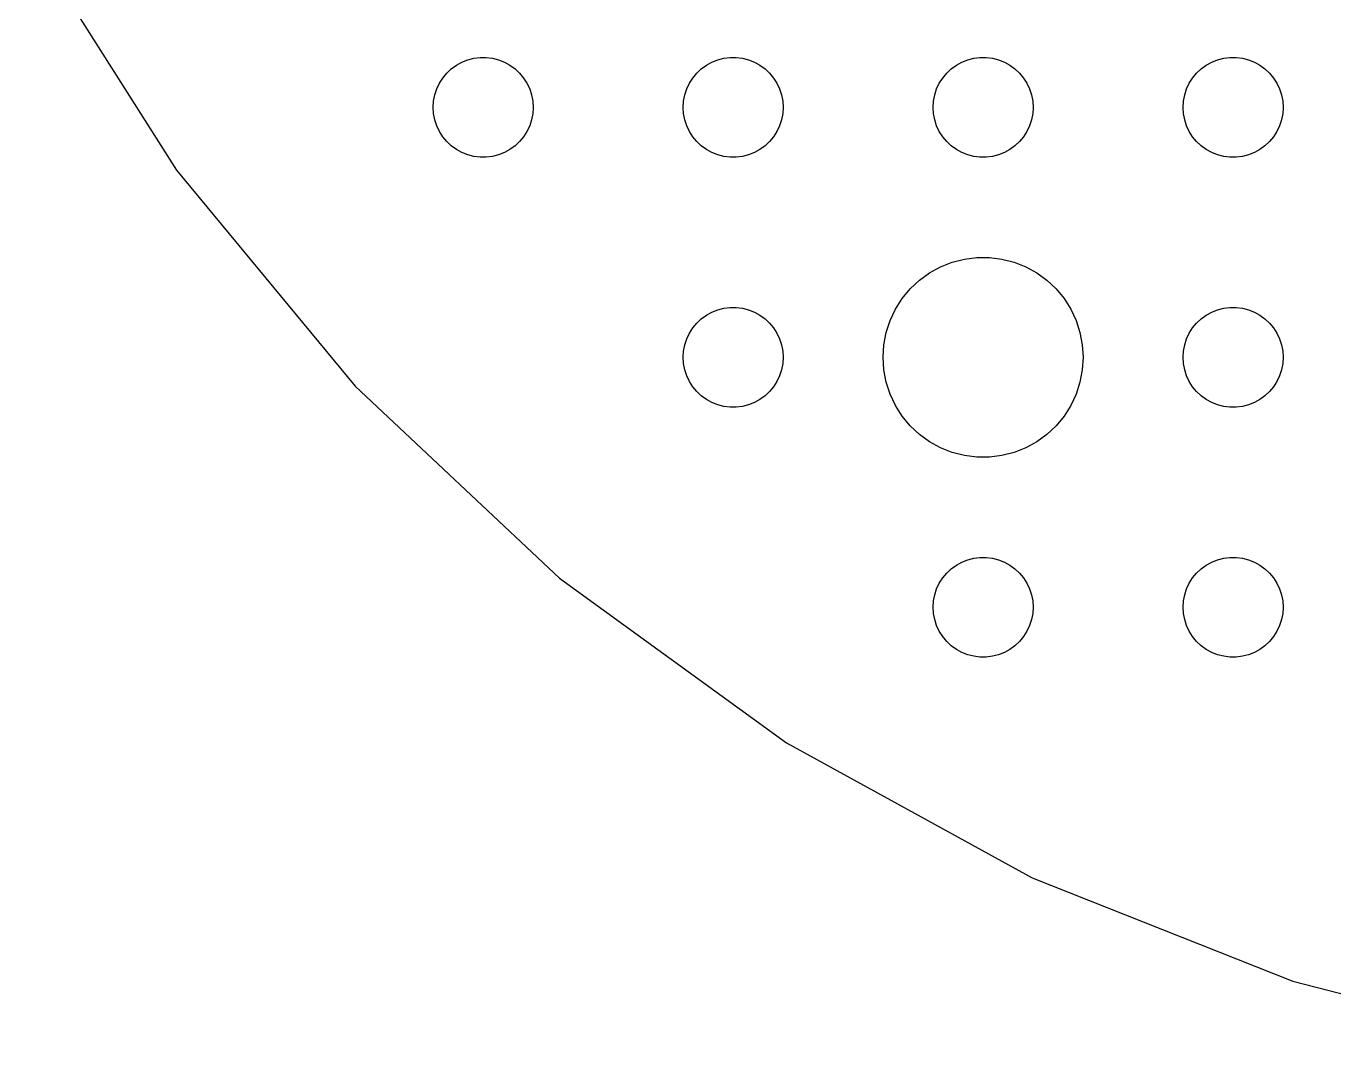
# Model space of a CAD drawing. Header units: metres. Extents: x -67 to 67, y -67 to 67.
# Drawn here: x -58.71 to -19.48, y -65.81 to -35.06 of the extents above; entities that cross this region are included whole.
import ezdxf

# ---------------------------------------------------------------- set-up
doc = ezdxf.new("R2010")
doc.units = ezdxf.units.M

msp = doc.modelspace()

# ---------------------------------------------------------------- linework, layer by layer
for p, q in [((-58.7125, -32.2775), (-54.2041, -39.3816)), ((-45.6387, -36.1428), (-45.4635, -36.0734)), ((-45.4635, -36.0734), (-45.2811, -36.0266)), ((-45.2811, -36.0266), (-45.0942, -36.003)), ((-45.0942, -36.003), (-44.9058, -36.003)), ((-44.9058, -36.003), (-44.7189, -36.0266)), ((-44.7189, -36.0266), (-44.5365, -36.0734)), ((-44.5365, -36.0734), (-44.3613, -36.1428)), ((-38.1387, -36.1428), (-37.9635, -36.0734)), ((-37.9635, -36.0734), (-37.7811, -36.0266)), ((-37.7811, -36.0266), (-37.5942, -36.003)), ((-37.5942, -36.003), (-37.4058, -36.003)), ((-37.4058, -36.003), (-37.2189, -36.0266)), ((-37.2189, -36.0266), (-37.0365, -36.0734)), ((-37.0365, -36.0734), (-36.8613, -36.1428)), ((-30.6387, -36.1428), (-30.4635, -36.0734)), ((-30.4635, -36.0734), (-30.2811, -36.0266)), ((-30.2811, -36.0266), (-30.0942, -36.003)), ((-30.0942, -36.003), (-29.9058, -36.003)), ((-29.9058, -36.003), (-29.7189, -36.0266)), ((-29.7189, -36.0266), (-29.5365, -36.0734)), ((-29.5365, -36.0734), (-29.3613, -36.1428)), ((-23.1387, -36.1428), (-22.9635, -36.0734)), ((-22.9635, -36.0734), (-22.7811, -36.0266)), ((-22.7811, -36.0266), (-22.5942, -36.003)), ((-22.5942, -36.003), (-22.4058, -36.003)), ((-22.4058, -36.003), (-22.2189, -36.0266)), ((-22.2189, -36.0266), (-22.0365, -36.0734)), ((-22.0365, -36.0734), (-21.8613, -36.1428)), ((-46.2135, -36.6183), (-46.0934, -36.4732)), ((-46.0934, -36.4732), (-45.9561, -36.3442)), ((-45.9561, -36.3442), (-45.8037, -36.2335)), ((-45.8037, -36.2335), (-45.6387, -36.1428)), ((-44.3613, -36.1428), (-44.1963, -36.2335)), ((-44.1963, -36.2335), (-44.0439, -36.3442)), ((-44.0439, -36.3442), (-43.9065, -36.4732)), ((-43.9065, -36.4732), (-43.7865, -36.6183)), ((-38.7135, -36.6183), (-38.5934, -36.4732)), ((-38.5934, -36.4732), (-38.4561, -36.3442)), ((-38.4561, -36.3442), (-38.3037, -36.2335)), ((-38.3037, -36.2335), (-38.1387, -36.1428)), ((-36.8613, -36.1428), (-36.6963, -36.2335)), ((-36.6963, -36.2335), (-36.5439, -36.3442)), ((-36.5439, -36.3442), (-36.4065, -36.4732)), ((-36.4065, -36.4732), (-36.2865, -36.6183)), ((-31.2135, -36.6183), (-31.0934, -36.4732)), ((-31.0934, -36.4732), (-30.9561, -36.3442)), ((-30.9561, -36.3442), (-30.8037, -36.2335)), ((-30.8037, -36.2335), (-30.6387, -36.1428)), ((-29.3613, -36.1428), (-29.1963, -36.2335)), ((-29.1963, -36.2335), (-29.0439, -36.3442)), ((-29.0439, -36.3442), (-28.9065, -36.4732)), ((-28.9065, -36.4732), (-28.7865, -36.6183)), ((-23.7135, -36.6183), (-23.5934, -36.4732)), ((-23.5934, -36.4732), (-23.4561, -36.3442)), ((-23.4561, -36.3442), (-23.3037, -36.2335)), ((-23.3037, -36.2335), (-23.1387, -36.1428)), ((-21.8613, -36.1428), (-21.6963, -36.2335)), ((-21.6963, -36.2335), (-21.5439, -36.3442)), ((-21.5439, -36.3442), (-21.4065, -36.4732)), ((-21.4065, -36.4732), (-21.2865, -36.6183)), ((-46.3947, -36.9478), (-46.3145, -36.7774)), ((-46.3145, -36.7774), (-46.2135, -36.6183)), ((-43.7865, -36.6183), (-43.6855, -36.7774)), ((-43.6855, -36.7774), (-43.6053, -36.9478)), ((-38.8947, -36.9478), (-38.8145, -36.7774)), ((-38.8145, -36.7774), (-38.7135, -36.6183)), ((-36.2865, -36.6183), (-36.1855, -36.7774)), ((-36.1855, -36.7774), (-36.1053, -36.9478)), ((-31.3947, -36.9478), (-31.3145, -36.7774)), ((-31.3145, -36.7774), (-31.2135, -36.6183)), ((-28.7865, -36.6183), (-28.6855, -36.7774)), ((-28.6855, -36.7774), (-28.6053, -36.9478)), ((-23.8947, -36.9478), (-23.8145, -36.7774)), ((-23.8145, -36.7774), (-23.7135, -36.6183)), ((-21.2865, -36.6183), (-21.1855, -36.7774)), ((-21.1855, -36.7774), (-21.1053, -36.9478)), ((-46.4882, -37.312), (-46.4529, -37.127)), ((-46.4529, -37.127), (-46.3947, -36.9478)), ((-43.6053, -36.9478), (-43.5471, -37.127)), ((-43.5471, -37.127), (-43.5118, -37.312)), ((-38.9882, -37.312), (-38.9529, -37.127)), ((-38.9529, -37.127), (-38.8947, -36.9478)), ((-36.1053, -36.9478), (-36.0471, -37.127)), ((-36.0471, -37.127), (-36.0118, -37.312)), ((-31.4882, -37.312), (-31.4529, -37.127)), ((-31.4529, -37.127), (-31.3947, -36.9478)), ((-28.6053, -36.9478), (-28.5471, -37.127)), ((-28.5471, -37.127), (-28.5118, -37.312)), ((-23.9882, -37.312), (-23.9529, -37.127)), ((-23.9529, -37.127), (-23.8947, -36.9478)), ((-21.1053, -36.9478), (-21.0471, -37.127)), ((-21.0471, -37.127), (-21.0118, -37.312)), ((-46.5, -37.5), (-46.4882, -37.312)), ((-46.4882, -37.688), (-46.5, -37.5)), ((-43.5118, -37.312), (-43.5, -37.5)), ((-43.5, -37.5), (-43.5118, -37.688)), ((-39, -37.5), (-38.9882, -37.312)), ((-38.9882, -37.688), (-39, -37.5)), ((-36.0118, -37.312), (-36, -37.5)), ((-36, -37.5), (-36.0118, -37.688)), ((-31.5, -37.5), (-31.4882, -37.312)), ((-31.4882, -37.688), (-31.5, -37.5)), ((-28.5118, -37.312), (-28.5, -37.5)), ((-28.5, -37.5), (-28.5118, -37.688)), ((-24, -37.5), (-23.9882, -37.312)), ((-23.9882, -37.688), (-24, -37.5)), ((-21.0118, -37.312), (-21, -37.5)), ((-21, -37.5), (-21.0118, -37.688)), ((-46.4529, -37.873), (-46.4882, -37.688)), ((-46.3947, -38.0522), (-46.4529, -37.873)), ((-46.3145, -38.2226), (-46.3947, -38.0522)), ((-43.6053, -38.0522), (-43.6855, -38.2226)), ((-43.5471, -37.873), (-43.6053, -38.0522)), ((-43.5118, -37.688), (-43.5471, -37.873)), ((-38.9529, -37.873), (-38.9882, -37.688)), ((-38.8947, -38.0522), (-38.9529, -37.873)), ((-38.8145, -38.2226), (-38.8947, -38.0522)), ((-36.1053, -38.0522), (-36.1855, -38.2226)), ((-36.0471, -37.873), (-36.1053, -38.0522)), ((-36.0118, -37.688), (-36.0471, -37.873)), ((-31.4529, -37.873), (-31.4882, -37.688)), ((-31.3947, -38.0522), (-31.4529, -37.873)), ((-31.3145, -38.2226), (-31.3947, -38.0522)), ((-28.6053, -38.0522), (-28.6855, -38.2226)), ((-28.5471, -37.873), (-28.6053, -38.0522)), ((-28.5118, -37.688), (-28.5471, -37.873)), ((-23.9529, -37.873), (-23.9882, -37.688)), ((-23.8947, -38.0522), (-23.9529, -37.873)), ((-23.8145, -38.2226), (-23.8947, -38.0522)), ((-21.1053, -38.0522), (-21.1855, -38.2226)), ((-21.0471, -37.873), (-21.1053, -38.0522)), ((-21.0118, -37.688), (-21.0471, -37.873)), ((-46.2135, -38.3817), (-46.3145, -38.2226)), ((-46.0934, -38.5268), (-46.2135, -38.3817)), ((-43.7865, -38.3817), (-43.9065, -38.5268)), ((-43.6855, -38.2226), (-43.7865, -38.3817)), ((-38.7135, -38.3817), (-38.8145, -38.2226)), ((-38.5934, -38.5268), (-38.7135, -38.3817)), ((-36.2865, -38.3817), (-36.4065, -38.5268)), ((-36.1855, -38.2226), (-36.2865, -38.3817)), ((-31.2135, -38.3817), (-31.3145, -38.2226)), ((-31.0934, -38.5268), (-31.2135, -38.3817)), ((-28.7865, -38.3817), (-28.9065, -38.5268)), ((-28.6855, -38.2226), (-28.7865, -38.3817)), ((-23.7135, -38.3817), (-23.8145, -38.2226)), ((-23.5934, -38.5268), (-23.7135, -38.3817)), ((-21.2865, -38.3817), (-21.4065, -38.5268)), ((-21.1855, -38.2226), (-21.2865, -38.3817)), ((-45.9561, -38.6558), (-46.0934, -38.5268)), ((-45.8037, -38.7665), (-45.9561, -38.6558)), ((-45.6387, -38.8572), (-45.8037, -38.7665)), ((-44.1963, -38.7665), (-44.3613, -38.8572)), ((-44.0439, -38.6558), (-44.1963, -38.7665)), ((-43.9065, -38.5268), (-44.0439, -38.6558)), ((-38.4561, -38.6558), (-38.5934, -38.5268)), ((-38.3037, -38.7665), (-38.4561, -38.6558)), ((-38.1387, -38.8572), (-38.3037, -38.7665)), ((-36.6963, -38.7665), (-36.8613, -38.8572)), ((-36.5439, -38.6558), (-36.6963, -38.7665)), ((-36.4065, -38.5268), (-36.5439, -38.6558)), ((-30.9561, -38.6558), (-31.0934, -38.5268)), ((-30.8037, -38.7665), (-30.9561, -38.6558)), ((-30.6387, -38.8572), (-30.8037, -38.7665)), ((-29.1963, -38.7665), (-29.3613, -38.8572)), ((-29.0439, -38.6558), (-29.1963, -38.7665)), ((-28.9065, -38.5268), (-29.0439, -38.6558)), ((-23.4561, -38.6558), (-23.5934, -38.5268)), ((-23.3037, -38.7665), (-23.4561, -38.6558)), ((-23.1387, -38.8572), (-23.3037, -38.7665)), ((-21.6963, -38.7665), (-21.8613, -38.8572)), ((-21.5439, -38.6558), (-21.6963, -38.7665)), ((-21.4065, -38.5268), (-21.5439, -38.6558)), ((-45.4635, -38.9266), (-45.6387, -38.8572)), ((-45.2811, -38.9734), (-45.4635, -38.9266)), ((-45.0942, -38.997), (-45.2811, -38.9734)), ((-44.9058, -38.997), (-45.0942, -38.997)), ((-44.7189, -38.9734), (-44.9058, -38.997)), ((-44.5365, -38.9266), (-44.7189, -38.9734)), ((-44.3613, -38.8572), (-44.5365, -38.9266)), ((-37.9635, -38.9266), (-38.1387, -38.8572)), ((-37.7811, -38.9734), (-37.9635, -38.9266)), ((-37.5942, -38.997), (-37.7811, -38.9734)), ((-37.4058, -38.997), (-37.5942, -38.997)), ((-37.2189, -38.9734), (-37.4058, -38.997)), ((-37.0365, -38.9266), (-37.2189, -38.9734)), ((-36.8613, -38.8572), (-37.0365, -38.9266)), ((-30.4635, -38.9266), (-30.6387, -38.8572)), ((-30.2811, -38.9734), (-30.4635, -38.9266)), ((-30.0942, -38.997), (-30.2811, -38.9734)), ((-29.9058, -38.997), (-30.0942, -38.997)), ((-29.7189, -38.9734), (-29.9058, -38.997)), ((-29.5365, -38.9266), (-29.7189, -38.9734)), ((-29.3613, -38.8572), (-29.5365, -38.9266)), ((-22.9635, -38.9266), (-23.1387, -38.8572)), ((-22.7811, -38.9734), (-22.9635, -38.9266)), ((-22.5942, -38.997), (-22.7811, -38.9734)), ((-22.4058, -38.997), (-22.5942, -38.997)), ((-22.2189, -38.9734), (-22.4058, -38.997)), ((-22.0365, -38.9266), (-22.2189, -38.9734)), ((-21.8613, -38.8572), (-22.0365, -38.9266)), ((-54.2041, -39.3816), (-48.8409, -45.8647)), ((-31.6075, -42.467), (-31.2773, -42.2855)), ((-31.2773, -42.2855), (-30.927, -42.1468)), ((-30.927, -42.1468), (-30.5621, -42.0531)), ((-30.5621, -42.0531), (-30.1884, -42.0059)), ((-30.1884, -42.0059), (-29.8116, -42.0059)), ((-29.8116, -42.0059), (-29.4379, -42.0531)), ((-29.4379, -42.0531), (-29.0729, -42.1468)), ((-29.0729, -42.1468), (-28.7227, -42.2855)), ((-28.7227, -42.2855), (-28.3925, -42.467)), ((-32.1869, -42.9464), (-31.9123, -42.6885)), ((-31.9123, -42.6885), (-31.6075, -42.467)), ((-28.3925, -42.467), (-28.0877, -42.6885)), ((-28.0877, -42.6885), (-27.8131, -42.9464)), ((-32.427, -43.2366), (-32.1869, -42.9464)), ((-27.8131, -42.9464), (-27.5729, -43.2366)), ((-37.9635, -43.5734), (-37.7811, -43.5266)), ((-37.7811, -43.5266), (-37.5942, -43.503)), ((-37.5942, -43.503), (-37.4058, -43.503)), ((-37.4058, -43.503), (-37.2189, -43.5266)), ((-37.2189, -43.5266), (-37.0365, -43.5734)), ((-32.6289, -43.5547), (-32.427, -43.2366)), ((-27.5729, -43.2366), (-27.3711, -43.5547)), ((-22.9635, -43.5734), (-22.7811, -43.5266)), ((-22.7811, -43.5266), (-22.5942, -43.503)), ((-22.5942, -43.503), (-22.4058, -43.503)), ((-22.4058, -43.503), (-22.2189, -43.5266)), ((-22.2189, -43.5266), (-22.0365, -43.5734)), ((-38.5934, -43.9732), (-38.4561, -43.8442)), ((-38.4561, -43.8442), (-38.3037, -43.7335)), ((-38.3037, -43.7335), (-38.1387, -43.6428)), ((-38.1387, -43.6428), (-37.9635, -43.5734)), ((-37.0365, -43.5734), (-36.8613, -43.6428)), ((-36.8613, -43.6428), (-36.6963, -43.7335)), ((-36.6963, -43.7335), (-36.5439, -43.8442)), ((-36.5439, -43.8442), (-36.4065, -43.9732)), ((-32.9057, -44.2539), (-32.7893, -43.8956)), ((-32.7893, -43.8956), (-32.6289, -43.5547)), ((-27.3711, -43.5547), (-27.2107, -43.8956)), ((-27.2107, -43.8956), (-27.0942, -44.2539)), ((-23.5934, -43.9732), (-23.4561, -43.8442)), ((-23.4561, -43.8442), (-23.3037, -43.7335)), ((-23.3037, -43.7335), (-23.1387, -43.6428)), ((-23.1387, -43.6428), (-22.9635, -43.5734)), ((-22.0365, -43.5734), (-21.8613, -43.6428)), ((-21.8613, -43.6428), (-21.6963, -43.7335)), ((-21.6963, -43.7335), (-21.5439, -43.8442)), ((-21.5439, -43.8442), (-21.4065, -43.9732)), ((-38.8947, -44.4478), (-38.8145, -44.2774)), ((-38.8145, -44.2774), (-38.7135, -44.1183)), ((-38.7135, -44.1183), (-38.5934, -43.9732)), ((-36.4065, -43.9732), (-36.2865, -44.1183)), ((-36.2865, -44.1183), (-36.1855, -44.2774)), ((-36.1855, -44.2774), (-36.1053, -44.4478)), ((-32.9763, -44.624), (-32.9057, -44.2539)), ((-27.0942, -44.2539), (-27.0237, -44.624)), ((-23.8947, -44.4478), (-23.8145, -44.2774)), ((-23.8145, -44.2774), (-23.7135, -44.1183)), ((-23.7135, -44.1183), (-23.5934, -43.9732)), ((-21.4065, -43.9732), (-21.2865, -44.1183)), ((-21.2865, -44.1183), (-21.1855, -44.2774)), ((-21.1855, -44.2774), (-21.1053, -44.4478)), ((-38.9882, -44.812), (-38.9529, -44.627)), ((-38.9529, -44.627), (-38.8947, -44.4478)), ((-36.1053, -44.4478), (-36.0471, -44.627)), ((-36.0471, -44.627), (-36.0118, -44.812)), ((-33, -45), (-32.9763, -44.624)), ((-27.0237, -44.624), (-27, -45)), ((-23.9882, -44.812), (-23.9529, -44.627)), ((-23.9529, -44.627), (-23.8947, -44.4478)), ((-21.1053, -44.4478), (-21.0471, -44.627)), ((-21.0471, -44.627), (-21.0118, -44.812)), ((-39, -45), (-38.9882, -44.812)), ((-38.9882, -45.188), (-39, -45)), ((-36.0118, -44.812), (-36, -45)), ((-36, -45), (-36.0118, -45.188)), ((-32.9763, -45.376), (-33, -45)), ((-27, -45), (-27.0237, -45.376)), ((-24, -45), (-23.9882, -44.812)), ((-23.9882, -45.188), (-24, -45)), ((-21.0118, -44.812), (-21, -45)), ((-21, -45), (-21.0118, -45.188)), ((-38.9529, -45.373), (-38.9882, -45.188)), ((-38.8947, -45.5522), (-38.9529, -45.373)), ((-36.0471, -45.373), (-36.1053, -45.5522)), ((-36.0118, -45.188), (-36.0471, -45.373)), ((-32.9057, -45.7461), (-32.9763, -45.376)), ((-27.0237, -45.376), (-27.0942, -45.7461)), ((-23.9529, -45.373), (-23.9882, -45.188)), ((-23.8947, -45.5522), (-23.9529, -45.373)), ((-21.0471, -45.373), (-21.1053, -45.5522)), ((-21.0118, -45.188), (-21.0471, -45.373)), ((-48.8409, -45.8647), (-42.7074, -51.6244)), ((-38.8145, -45.7226), (-38.8947, -45.5522)), ((-38.7135, -45.8817), (-38.8145, -45.7226)), ((-38.5934, -46.0268), (-38.7135, -45.8817)), ((-36.2865, -45.8817), (-36.4065, -46.0268)), ((-36.1855, -45.7226), (-36.2865, -45.8817)), ((-36.1053, -45.5522), (-36.1855, -45.7226)), ((-32.7893, -46.1044), (-32.9057, -45.7461)), ((-27.0942, -45.7461), (-27.2107, -46.1044)), ((-23.8145, -45.7226), (-23.8947, -45.5522)), ((-23.7135, -45.8817), (-23.8145, -45.7226)), ((-23.5934, -46.0268), (-23.7135, -45.8817)), ((-21.2865, -45.8817), (-21.4065, -46.0268)), ((-21.1855, -45.7226), (-21.2865, -45.8817)), ((-21.1053, -45.5522), (-21.1855, -45.7226)), ((-38.4561, -46.1558), (-38.5934, -46.0268)), ((-38.3037, -46.2665), (-38.4561, -46.1558)), ((-38.1387, -46.3572), (-38.3037, -46.2665)), ((-36.6963, -46.2665), (-36.8613, -46.3572)), ((-36.5439, -46.1558), (-36.6963, -46.2665)), ((-36.4065, -46.0268), (-36.5439, -46.1558)), ((-32.6289, -46.4453), (-32.7893, -46.1044)), ((-27.2107, -46.1044), (-27.3711, -46.4453)), ((-23.4561, -46.1558), (-23.5934, -46.0268)), ((-23.3037, -46.2665), (-23.4561, -46.1558)), ((-23.1387, -46.3572), (-23.3037, -46.2665)), ((-21.6963, -46.2665), (-21.8613, -46.3572)), ((-21.5439, -46.1558), (-21.6963, -46.2665)), ((-21.4065, -46.0268), (-21.5439, -46.1558)), ((-37.9635, -46.4266), (-38.1387, -46.3572)), ((-37.7811, -46.4734), (-37.9635, -46.4266)), ((-37.5942, -46.497), (-37.7811, -46.4734)), ((-37.4058, -46.497), (-37.5942, -46.497)), ((-37.2189, -46.4734), (-37.4058, -46.497)), ((-37.0365, -46.4266), (-37.2189, -46.4734)), ((-36.8613, -46.3572), (-37.0365, -46.4266)), ((-32.427, -46.7634), (-32.6289, -46.4453)), ((-27.3711, -46.4453), (-27.5729, -46.7634)), ((-22.9635, -46.4266), (-23.1387, -46.3572)), ((-22.7811, -46.4734), (-22.9635, -46.4266)), ((-22.5942, -46.497), (-22.7811, -46.4734)), ((-22.4058, -46.497), (-22.5942, -46.497)), ((-22.2189, -46.4734), (-22.4058, -46.497)), ((-22.0365, -46.4266), (-22.2189, -46.4734)), ((-21.8613, -46.3572), (-22.0365, -46.4266)), ((-32.1869, -47.0536), (-32.427, -46.7634)), ((-31.9123, -47.3115), (-32.1869, -47.0536)), ((-27.8131, -47.0536), (-28.0877, -47.3115)), ((-27.5729, -46.7634), (-27.8131, -47.0536)), ((-31.6075, -47.533), (-31.9123, -47.3115)), ((-28.0877, -47.3115), (-28.3925, -47.533)), ((-31.2773, -47.7145), (-31.6075, -47.533)), ((-30.927, -47.8532), (-31.2773, -47.7145)), ((-30.5621, -47.9469), (-30.927, -47.8532)), ((-29.0729, -47.8532), (-29.4379, -47.9469)), ((-28.7227, -47.7145), (-29.0729, -47.8532)), ((-28.3925, -47.533), (-28.7227, -47.7145)), ((-30.1884, -47.9941), (-30.5621, -47.9469)), ((-29.8116, -47.9941), (-30.1884, -47.9941)), ((-29.4379, -47.9469), (-29.8116, -47.9941)), ((-30.2811, -51.0266), (-30.0942, -51.003)), ((-30.0942, -51.003), (-29.9058, -51.003)), ((-29.9058, -51.003), (-29.7189, -51.0266)), ((-22.7811, -51.0266), (-22.5942, -51.003)), ((-22.5942, -51.003), (-22.4058, -51.003)), ((-22.4058, -51.003), (-22.2189, -51.0266)), ((-31.0934, -51.4732), (-30.9561, -51.3442)), ((-30.9561, -51.3442), (-30.8037, -51.2335)), ((-30.8037, -51.2335), (-30.6387, -51.1428)), ((-30.6387, -51.1428), (-30.4635, -51.0734)), ((-30.4635, -51.0734), (-30.2811, -51.0266)), ((-29.7189, -51.0266), (-29.5365, -51.0734)), ((-29.5365, -51.0734), (-29.3613, -51.1428)), ((-29.3613, -51.1428), (-29.1963, -51.2335)), ((-29.1963, -51.2335), (-29.0439, -51.3442)), ((-29.0439, -51.3442), (-28.9065, -51.4732)), ((-23.5934, -51.4732), (-23.4561, -51.3442)), ((-23.4561, -51.3442), (-23.3037, -51.2335)), ((-23.3037, -51.2335), (-23.1387, -51.1428)), ((-23.1387, -51.1428), (-22.9635, -51.0734)), ((-22.9635, -51.0734), (-22.7811, -51.0266)), ((-22.2189, -51.0266), (-22.0365, -51.0734)), ((-22.0365, -51.0734), (-21.8613, -51.1428)), ((-21.8613, -51.1428), (-21.6963, -51.2335)), ((-21.6963, -51.2335), (-21.5439, -51.3442)), ((-21.5439, -51.3442), (-21.4065, -51.4732)), ((-42.7074, -51.6244), (-35.9004, -56.57)), ((-31.3947, -51.9478), (-31.3145, -51.7774)), ((-31.3145, -51.7774), (-31.2135, -51.6183)), ((-31.2135, -51.6183), (-31.0934, -51.4732)), ((-28.9065, -51.4732), (-28.7865, -51.6183)), ((-28.7865, -51.6183), (-28.6855, -51.7774)), ((-28.6855, -51.7774), (-28.6053, -51.9478)), ((-23.8947, -51.9478), (-23.8145, -51.7774)), ((-23.8145, -51.7774), (-23.7135, -51.6183)), ((-23.7135, -51.6183), (-23.5934, -51.4732)), ((-21.4065, -51.4732), (-21.2865, -51.6183)), ((-21.2865, -51.6183), (-21.1855, -51.7774)), ((-21.1855, -51.7774), (-21.1053, -51.9478)), ((-31.4882, -52.312), (-31.4529, -52.127)), ((-31.4529, -52.127), (-31.3947, -51.9478)), ((-28.6053, -51.9478), (-28.5471, -52.127)), ((-28.5471, -52.127), (-28.5118, -52.312)), ((-23.9882, -52.312), (-23.9529, -52.127)), ((-23.9529, -52.127), (-23.8947, -51.9478)), ((-21.1053, -51.9478), (-21.0471, -52.127)), ((-21.0471, -52.127), (-21.0118, -52.312)), ((-31.5, -52.5), (-31.4882, -52.312)), ((-31.4882, -52.688), (-31.5, -52.5)), ((-28.5118, -52.312), (-28.5, -52.5)), ((-28.5, -52.5), (-28.5118, -52.688)), ((-24, -52.5), (-23.9882, -52.312)), ((-23.9882, -52.688), (-24, -52.5)), ((-21.0118, -52.312), (-21, -52.5)), ((-21, -52.5), (-21.0118, -52.688)), ((-31.4529, -52.873), (-31.4882, -52.688)), ((-31.3947, -53.0522), (-31.4529, -52.873)), ((-28.5471, -52.873), (-28.6053, -53.0522)), ((-28.5118, -52.688), (-28.5471, -52.873)), ((-23.9529, -52.873), (-23.9882, -52.688)), ((-23.8947, -53.0522), (-23.9529, -52.873)), ((-21.0471, -52.873), (-21.1053, -53.0522)), ((-21.0118, -52.688), (-21.0471, -52.873)), ((-31.3145, -53.2226), (-31.3947, -53.0522)), ((-31.2135, -53.3817), (-31.3145, -53.2226)), ((-28.6855, -53.2226), (-28.7865, -53.3817)), ((-28.6053, -53.0522), (-28.6855, -53.2226)), ((-23.8145, -53.2226), (-23.8947, -53.0522)), ((-23.7135, -53.3817), (-23.8145, -53.2226)), ((-21.1855, -53.2226), (-21.2865, -53.3817)), ((-21.1053, -53.0522), (-21.1855, -53.2226)), ((-31.0934, -53.5268), (-31.2135, -53.3817)), ((-30.9561, -53.6558), (-31.0934, -53.5268)), ((-30.8037, -53.7665), (-30.9561, -53.6558)), ((-29.0439, -53.6558), (-29.1963, -53.7665)), ((-28.9065, -53.5268), (-29.0439, -53.6558)), ((-28.7865, -53.3817), (-28.9065, -53.5268)), ((-23.5934, -53.5268), (-23.7135, -53.3817)), ((-23.4561, -53.6558), (-23.5934, -53.5268)), ((-23.3037, -53.7665), (-23.4561, -53.6558)), ((-21.5439, -53.6558), (-21.6963, -53.7665)), ((-21.4065, -53.5268), (-21.5439, -53.6558)), ((-21.2865, -53.3817), (-21.4065, -53.5268)), ((-30.6387, -53.8572), (-30.8037, -53.7665)), ((-30.4635, -53.9266), (-30.6387, -53.8572)), ((-30.2811, -53.9734), (-30.4635, -53.9266)), ((-30.0942, -53.997), (-30.2811, -53.9734)), ((-29.9058, -53.997), (-30.0942, -53.997)), ((-29.7189, -53.9734), (-29.9058, -53.997)), ((-29.5365, -53.9266), (-29.7189, -53.9734)), ((-29.3613, -53.8572), (-29.5365, -53.9266)), ((-29.1963, -53.7665), (-29.3613, -53.8572)), ((-23.1387, -53.8572), (-23.3037, -53.7665)), ((-22.9635, -53.9266), (-23.1387, -53.8572)), ((-22.7811, -53.9734), (-22.9635, -53.9266)), ((-22.5942, -53.997), (-22.7811, -53.9734)), ((-22.4058, -53.997), (-22.5942, -53.997)), ((-22.2189, -53.9734), (-22.4058, -53.997)), ((-22.0365, -53.9266), (-22.2189, -53.9734)), ((-21.8613, -53.8572), (-22.0365, -53.9266)), ((-21.6963, -53.7665), (-21.8613, -53.8572)), ((-35.9004, -56.57), (-28.5272, -60.6234)), ((-28.5272, -60.6234), (-20.7041, -63.7208)), ((-20.7041, -63.7208), (-12.5545, -65.8132))]:
    msp.add_line(p, q)

doc.saveas('drawing.dxf')
